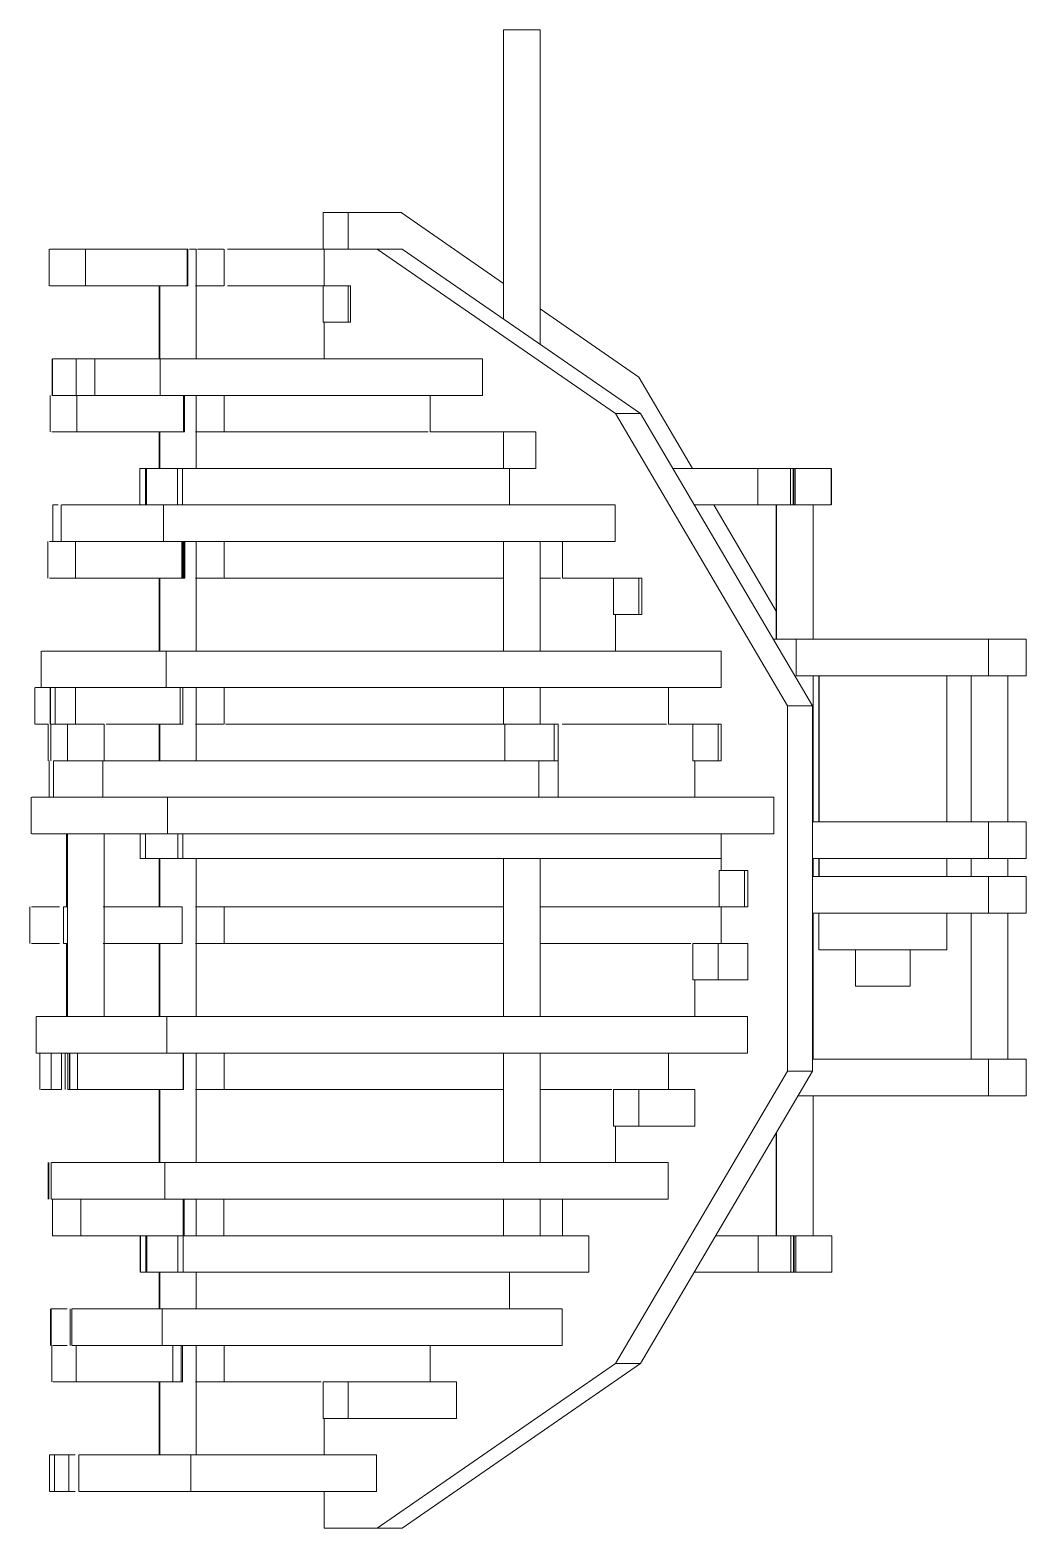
# Model space of a CAD drawing. Header units: inches. Extents: x 0 to 44.3, y 0 to 33.7.
# Drawn here: x 24.782 to 26.487, y 14.031 to 16.593 of the extents above; entities that cross this region are included whole.
import ezdxf

# ---------------------------------------------------------------- set-up
doc = ezdxf.new("R2010")
doc.units = ezdxf.units.IN
doc.header["$MEASUREMENT"] = 0

msp = doc.modelspace()

# ---------------------------------------------------------------- linework, layer by layer
at = {"color": 7, "linetype": 'Continuous', "lineweight": 15}
for p, q in [((25.5923, 16.5934), (25.5923, 16.0988)), ((25.6402, 16.5934), (25.5923, 16.5934)), ((25.6548, 16.5934), (25.6402, 16.5934)), ((25.6548, 16.0558), (25.6548, 16.5934)), ((25.3265, 16.2809), (25.2834, 16.2809)), ((25.2834, 16.2809), (25.2834, 16.2184)), ((25.3265, 16.2809), (25.3265, 16.2184)), ((25.417, 16.2809), (25.3265, 16.2809)), ((25.5923, 16.1597), (25.417, 16.2809)), ((24.8145, 16.2184), (24.8145, 16.1559)), ((24.8768, 16.1559), (24.8768, 16.2184)), ((25.0507, 16.1559), (25.0507, 16.2184)), ((25.052, 16.1559), (25.052, 16.2184)), ((25.0662, 16.2184), (25.0548, 16.2184)), ((25.0662, 16.0309), (25.0662, 16.2184)), ((25.1138, 16.1559), (25.1138, 16.2184)), ((25.2852, 16.2184), (25.2834, 16.2184)), ((25.2852, 16.1559), (25.2852, 16.2184)), ((25.2852, 16.2184), (25.3758, 16.2184)), ((25.3758, 16.2184), (25.7837, 15.9372)), ((25.4189, 16.2184), (25.3758, 16.2184)), ((25.4189, 16.2184), (25.8268, 15.9372)), ((25.0025, 16.1559), (25.0025, 16.0309)), ((25.0037, 16.1559), (25.0037, 16.0309)), ((25.2852, 16.1559), (25.2834, 16.1559)), ((25.2834, 16.1559), (25.2834, 16.0934)), ((25.3305, 16.1559), (25.2852, 16.1559)), ((25.3265, 16.1559), (25.3265, 16.0934)), ((25.3305, 16.0934), (25.3305, 16.1559)), ((25.2852, 16.0934), (25.2834, 16.0934)), ((25.2852, 16.0309), (25.2852, 16.0934)), ((25.2852, 16.0934), (25.3305, 16.0934)), ((25.8238, 15.9997), (25.6548, 16.1165)), ((24.8196, 16.0309), (24.8196, 15.9684)), ((24.8202, 16.0309), (24.8202, 15.9684)), ((24.8607, 16.0309), (24.8607, 15.9684)), ((24.8928, 16.0309), (24.8928, 15.9684)), ((25.0043, 16.0309), (25.0043, 15.9684)), ((25.5561, 16.0309), (25.5561, 15.9684)), ((25.9156, 15.8434), (25.8238, 15.9997)), ((24.8162, 15.9684), (24.8162, 15.9059)), ((24.8621, 15.9059), (24.8621, 15.9684)), ((25.0443, 15.9059), (25.0443, 15.9684)), ((25.0448, 15.9059), (25.0448, 15.9684)), ((25.0459, 15.9059), (25.0459, 15.9684)), ((25.0662, 15.8434), (25.0662, 15.9684)), ((25.1141, 15.9059), (25.1141, 15.9684)), ((25.4665, 15.9059), (25.4665, 15.9684)), ((25.7837, 15.9372), (26.0783, 15.4372)), ((25.8268, 15.9372), (25.7837, 15.9372)), ((25.8268, 15.9372), (26.1213, 15.4372)), ((25.0025, 15.9059), (25.0025, 15.8434)), ((25.0037, 15.9059), (25.0037, 15.8434)), ((25.6477, 15.9059), (25.4665, 15.9059)), ((25.5923, 15.9059), (25.5923, 15.8434)), ((25.6477, 15.8434), (25.6477, 15.9059)), ((24.9699, 15.8434), (24.9699, 15.7809)), ((24.9792, 15.8434), (24.9792, 15.7809)), ((24.9793, 15.8434), (24.9793, 15.7809)), ((24.981, 15.8434), (24.981, 15.7809)), ((25.0342, 15.8434), (25.0342, 15.7809)), ((25.0429, 15.8434), (25.0429, 15.7809)), ((25.0429, 15.8434), (25.6024, 15.8434)), ((25.6024, 15.7809), (25.6024, 15.8434)), ((25.6024, 15.8434), (25.6477, 15.8434)), ((25.882, 15.8434), (26.0274, 15.8434)), ((26.0274, 15.8434), (26.0274, 15.7809)), ((26.0832, 15.8434), (26.0832, 15.7809)), ((26.0877, 15.8434), (26.0877, 15.7809)), ((26.0889, 15.8434), (26.0889, 15.7809)), ((26.0889, 15.8434), (26.0915, 15.8434)), ((26.122, 15.8434), (26.0912, 15.8434)), ((26.0915, 15.8434), (26.0915, 15.7809)), ((26.1532, 15.8434), (26.1532, 15.7809)), ((26.1536, 15.8434), (26.1536, 15.7809)), ((24.8208, 15.7809), (24.8208, 15.7184)), ((24.8208, 15.7809), (24.8297, 15.7809)), ((24.8352, 15.7809), (24.8352, 15.7184)), ((25.01, 15.7809), (25.01, 15.7184)), ((25.7831, 15.7809), (25.7831, 15.7184)), ((25.9188, 15.7809), (26.0274, 15.7809)), ((26.0591, 15.5994), (25.9524, 15.7809)), ((26.0591, 15.7809), (26.0591, 15.5514)), ((26.0595, 15.7809), (26.0595, 15.5514)), ((26.0889, 15.7809), (26.0915, 15.7809)), ((26.122, 15.5514), (26.122, 15.7809)), ((24.8124, 15.7184), (24.8124, 15.6559)), ((24.8595, 15.6559), (24.8595, 15.7184)), ((25.0415, 15.6559), (25.0415, 15.7184)), ((25.0433, 15.6559), (25.0433, 15.7184)), ((25.0452, 15.6559), (25.0452, 15.7184)), ((25.0467, 15.6559), (25.0467, 15.7184)), ((25.0662, 15.5309), (25.0662, 15.7184)), ((25.1139, 15.6559), (25.1139, 15.7184)), ((25.5923, 15.7184), (25.5923, 15.5309)), ((25.6548, 15.5309), (25.6548, 15.7184)), ((25.6931, 15.6559), (25.6931, 15.7184)), ((25.0025, 15.6559), (25.0025, 15.5309)), ((25.0037, 15.6559), (25.0037, 15.5309)), ((25.0452, 15.6559), (25.0433, 15.6559)), ((25.829, 15.6559), (25.6931, 15.6559)), ((25.7807, 15.6559), (25.7807, 15.5934)), ((25.8238, 15.6559), (25.8238, 15.5934)), ((25.829, 15.5934), (25.829, 15.6559)), ((25.7837, 15.5934), (25.7807, 15.5934)), ((25.7837, 15.5309), (25.7837, 15.5934)), ((25.7837, 15.5934), (25.829, 15.5934)), ((24.8008, 15.5309), (24.8008, 15.4684)), ((25.0146, 15.5309), (25.0146, 15.4684)), ((25.9645, 15.5309), (25.9645, 15.4684)), ((26.0929, 15.5514), (26.0929, 15.4889)), ((26.0929, 15.5514), (26.4224, 15.5514)), ((26.4329, 15.5514), (26.4224, 15.5514)), ((26.4224, 15.5514), (26.4224, 15.4889)), ((26.4866, 15.5514), (26.4866, 15.4889)), ((26.0929, 15.4889), (26.4224, 15.4889)), ((26.122, 15.2389), (26.122, 15.4889)), ((26.132, 15.2389), (26.132, 15.4889)), ((26.1324, 15.2389), (26.1324, 15.4889)), ((26.3512, 15.2389), (26.3512, 15.4889)), ((26.3924, 15.4889), (26.3924, 15.2389)), ((26.3929, 15.4889), (26.3929, 15.2389)), ((26.4554, 15.2389), (26.4554, 15.4889)), ((24.79, 15.4684), (24.79, 15.4059)), ((24.8163, 15.4059), (24.8163, 15.4684)), ((24.8169, 15.4059), (24.8169, 15.4684)), ((24.8246, 15.4684), (24.8246, 15.4059)), ((24.8595, 15.4059), (24.8595, 15.4684)), ((25.0386, 15.4684), (25.0211, 15.4684)), ((25.0386, 15.4059), (25.0386, 15.4684)), ((25.0432, 15.4059), (25.0432, 15.4684)), ((25.0662, 15.3434), (25.0662, 15.4684)), ((25.1138, 15.4059), (25.1138, 15.4684)), ((25.5923, 15.4684), (25.5923, 15.4059)), ((25.6548, 15.4059), (25.6548, 15.4684)), ((25.8744, 15.4059), (25.8744, 15.4684)), ((26.0783, 15.4372), (26.0783, 14.8122)), ((26.1213, 15.4372), (26.0783, 15.4372)), ((26.1213, 15.4372), (26.1213, 14.8122)), ((24.8129, 15.4059), (24.8129, 15.3434)), ((24.8217, 15.4059), (24.8169, 15.4059)), ((24.8173, 15.4059), (24.8173, 15.3434)), ((24.846, 15.4059), (24.846, 15.3434)), ((24.846, 15.4059), (24.9085, 15.4059)), ((24.9085, 15.3434), (24.9085, 15.4059)), ((25.0025, 15.4059), (25.0025, 15.3434)), ((25.0037, 15.4059), (25.0037, 15.3434)), ((25.1163, 15.4059), (25.5945, 15.4059)), ((25.5945, 15.4059), (25.5945, 15.3434)), ((25.6788, 15.4059), (25.6788, 15.3434)), ((25.686, 15.3434), (25.686, 15.4059)), ((25.965, 15.4059), (25.8744, 15.4059)), ((25.9163, 15.4059), (25.9163, 15.3434)), ((25.9594, 15.4059), (25.9594, 15.3434)), ((25.965, 15.3434), (25.965, 15.4059)), ((24.8147, 15.3434), (24.8147, 15.2809)), ((24.822, 15.3434), (24.822, 15.2809)), ((24.9065, 15.3434), (24.9065, 15.2809)), ((24.9065, 15.3434), (25.6528, 15.3434)), ((25.6528, 15.3434), (25.6528, 15.2809)), ((25.6788, 15.3434), (25.6812, 15.3434)), ((25.686, 15.2809), (25.686, 15.3434)), ((25.9197, 15.3434), (25.9163, 15.3434)), ((25.9197, 15.2809), (25.9197, 15.3434)), ((25.9197, 15.3434), (25.965, 15.3434)), ((24.7839, 15.2809), (24.7839, 15.2184)), ((25.0169, 15.2809), (25.0169, 15.2184)), ((26.0551, 15.2809), (26.0551, 15.2184)), ((26.1213, 15.2389), (26.4224, 15.2389)), ((26.4224, 15.2389), (26.4224, 15.1764)), ((26.4866, 15.2389), (26.4866, 15.1764)), ((24.8442, 15.2184), (24.8442, 15.0934)), ((24.846, 15.2184), (24.846, 14.9059)), ((24.9085, 14.9059), (24.9085, 15.2184)), ((24.97, 15.2184), (24.97, 15.1764)), ((24.9702, 15.2184), (24.9702, 15.1764)), ((25.0434, 15.2184), (25.0434, 15.1764)), ((25.965, 15.1559), (25.965, 15.2184)), ((25.0025, 15.1764), (25.0025, 15.0934)), ((25.0037, 15.1764), (25.0037, 15.0934)), ((25.0434, 15.1764), (25.965, 15.1764)), ((25.0662, 14.9059), (25.0662, 15.1764)), ((25.5923, 15.1764), (25.5923, 14.9059)), ((25.6548, 14.9059), (25.6548, 15.1764)), ((26.1213, 15.1764), (26.4224, 15.1764)), ((26.122, 15.1452), (26.122, 15.1764)), ((26.1319, 15.1452), (26.1319, 15.1764)), ((26.1325, 15.1452), (26.1325, 15.1764)), ((26.3512, 15.1764), (26.3512, 15.1452)), ((26.3924, 15.1764), (26.3924, 15.1452)), ((26.3929, 15.1764), (26.3929, 15.1452)), ((26.4554, 15.1452), (26.4554, 15.1764)), ((25.965, 15.1559), (25.9615, 15.1559)), ((25.9615, 15.1559), (25.9615, 15.0934)), ((26.0103, 15.1559), (25.965, 15.1559)), ((26.0046, 15.1559), (26.0046, 15.0934)), ((26.0103, 15.0934), (26.0103, 15.1559)), ((26.1213, 15.1452), (26.4224, 15.1452)), ((26.4224, 15.1452), (26.4224, 15.0827)), ((26.4866, 15.1452), (26.4866, 15.0827)), ((24.7816, 15.0934), (24.7816, 15.0309)), ((24.8388, 15.0309), (24.8388, 15.0934)), ((25.0419, 15.0309), (25.0419, 15.0934)), ((25.114, 15.0309), (25.114, 15.0934)), ((25.965, 15.0934), (25.9615, 15.0934)), ((25.965, 15.0309), (25.965, 15.0934)), ((25.965, 15.0934), (26.0103, 15.0934)), ((26.1213, 15.0827), (26.4224, 15.0827)), ((26.122, 14.8327), (26.122, 15.0827)), ((26.1321, 15.0827), (26.1321, 15.0202)), ((26.3509, 15.0202), (26.3509, 15.0827)), ((26.3924, 15.0827), (26.3924, 14.8327)), ((26.3929, 15.0827), (26.3929, 14.8327)), ((26.4554, 14.8327), (26.4554, 15.0827)), ((24.8442, 15.0309), (24.8442, 14.9059)), ((25.0025, 15.0309), (25.0025, 14.9059)), ((25.0037, 15.0309), (25.0037, 14.9059)), ((25.9594, 15.0309), (25.9163, 15.0309)), ((25.9163, 15.0309), (25.9163, 14.9684)), ((25.9594, 15.0309), (25.9594, 14.9684)), ((25.965, 15.0309), (25.9594, 15.0309)), ((26.0103, 15.0309), (25.965, 15.0309)), ((26.0103, 14.9684), (26.0103, 15.0309)), ((26.3509, 15.0202), (26.1321, 15.0202)), ((26.1946, 15.0202), (26.1946, 14.9577)), ((26.2884, 14.9577), (26.2884, 15.0202)), ((25.9197, 14.9684), (25.9163, 14.9684)), ((25.9197, 14.9059), (25.9197, 14.9684)), ((25.9197, 14.9684), (26.0103, 14.9684)), ((26.2884, 14.9577), (26.1946, 14.9577)), ((24.7923, 14.9059), (24.7923, 14.8434)), ((25.0157, 14.9059), (25.0157, 14.8434)), ((26.0098, 14.9059), (26.0098, 14.8434)), ((24.7986, 14.8434), (24.7986, 14.7809)), ((24.818, 14.7809), (24.818, 14.8434)), ((24.8181, 14.7809), (24.8181, 14.8434)), ((24.8357, 14.7809), (24.8357, 14.8434)), ((24.8419, 14.8434), (24.8419, 14.7809)), ((24.8463, 14.7809), (24.8463, 14.8434)), ((24.8495, 14.7809), (24.8495, 14.8434)), ((24.8498, 14.7809), (24.8498, 14.8434)), ((24.8629, 14.7809), (24.8629, 14.8434)), ((25.0439, 14.7809), (25.0439, 14.8434)), ((25.0443, 14.7809), (25.0443, 14.8434)), ((25.0662, 14.6559), (25.0662, 14.8434)), ((25.1139, 14.7809), (25.1139, 14.8434)), ((25.5923, 14.8434), (25.5923, 14.6559)), ((25.6548, 14.6559), (25.6548, 14.8434)), ((25.8744, 14.7809), (25.8744, 14.8434)), ((26.0783, 14.8122), (25.7837, 14.3122)), ((26.1213, 14.8122), (25.8268, 14.3122)), ((26.1213, 14.8122), (26.0783, 14.8122)), ((26.1213, 14.8327), (26.4224, 14.8327)), ((26.4224, 14.8327), (26.4224, 14.7702)), ((26.4866, 14.8327), (26.4866, 14.7702)), ((25.0025, 14.7809), (25.0025, 14.6559)), ((25.0037, 14.7809), (25.0037, 14.6559)), ((25.0443, 14.7809), (25.0439, 14.7809)), ((25.8238, 14.7809), (25.7807, 14.7809)), ((25.7807, 14.7809), (25.7807, 14.7184)), ((25.8238, 14.7809), (25.8238, 14.7184)), ((25.8744, 14.7809), (25.8238, 14.7809)), ((25.9197, 14.7809), (25.8744, 14.7809)), ((25.9197, 14.7184), (25.9197, 14.7809)), ((26.0966, 14.7702), (26.4224, 14.7702)), ((26.122, 14.5309), (26.122, 14.7702)), ((26.4329, 14.7702), (26.4224, 14.7702)), ((25.7837, 14.7184), (25.7807, 14.7184)), ((25.7837, 14.6559), (25.7837, 14.7184)), ((25.7837, 14.7184), (25.9197, 14.7184)), ((26.0591, 14.7064), (26.0591, 14.5309)), ((26.0595, 14.7072), (26.0595, 14.5309)), ((24.8127, 14.6559), (24.8127, 14.5934)), ((24.8137, 14.6559), (24.8137, 14.5934)), ((24.818, 14.6559), (24.818, 14.5934)), ((25.0123, 14.6559), (25.0123, 14.5934)), ((25.8738, 14.6559), (25.8738, 14.5934)), ((24.8204, 14.5309), (24.8204, 14.5934)), ((24.8685, 14.5309), (24.8685, 14.5934)), ((25.0436, 14.5309), (25.0436, 14.5934)), ((25.0453, 14.5309), (25.0453, 14.5934)), ((25.0662, 14.5309), (25.0662, 14.5934)), ((25.1136, 14.5309), (25.1136, 14.5934)), ((25.5923, 14.5934), (25.5923, 14.5309)), ((25.6548, 14.5309), (25.6548, 14.5934)), ((25.6931, 14.5309), (25.6931, 14.5934)), ((24.9704, 14.5309), (24.9704, 14.4684)), ((24.9706, 14.5309), (24.9706, 14.4684)), ((24.9799, 14.5309), (24.9799, 14.4684)), ((24.9801, 14.5309), (24.9801, 14.4684)), ((24.9817, 14.5309), (24.9817, 14.4684)), ((25.0349, 14.5309), (25.0349, 14.4684)), ((25.0437, 14.5309), (25.0437, 14.4684)), ((25.0453, 14.5309), (25.6931, 14.5309)), ((25.7384, 14.5309), (25.6931, 14.5309)), ((25.7384, 14.4684), (25.7384, 14.5309)), ((25.9556, 14.5309), (26.0282, 14.5309)), ((26.0282, 14.5309), (26.0282, 14.4684)), ((26.0283, 14.5309), (26.0283, 14.4684)), ((26.0842, 14.5309), (26.0842, 14.4684)), ((26.0887, 14.5309), (26.0887, 14.4684)), ((26.0899, 14.5309), (26.0899, 14.4684)), ((26.0899, 14.5309), (26.0925, 14.5309)), ((26.0925, 14.5309), (26.0925, 14.4684)), ((26.1541, 14.5309), (26.1541, 14.4684)), ((25.0025, 14.4684), (25.0025, 14.4059)), ((25.0037, 14.4684), (25.0037, 14.4059)), ((25.0437, 14.4684), (25.6024, 14.4684)), ((25.0662, 14.4059), (25.0662, 14.4684)), ((25.6024, 14.4059), (25.6024, 14.4684)), ((25.6024, 14.4684), (25.7384, 14.4684)), ((25.9188, 14.4684), (26.0282, 14.4684)), ((26.0899, 14.4684), (26.0925, 14.4684)), ((26.1058, 14.4684), (26.0925, 14.4684)), ((26.122, 14.4684), (26.1215, 14.4684)), ((24.8165, 14.4059), (24.8165, 14.3434)), ((24.8179, 14.4059), (24.8179, 14.3434)), ((24.8506, 14.4059), (24.8506, 14.3434)), ((24.8533, 14.4059), (24.8533, 14.3434)), ((25.0077, 14.4059), (25.0077, 14.3434)), ((25.6923, 14.4059), (25.6923, 14.3434)), ((24.8192, 14.3434), (24.8192, 14.2809)), ((24.8608, 14.2809), (24.8608, 14.3434)), ((25.0263, 14.2809), (25.0263, 14.3434)), ((25.0402, 14.2809), (25.0402, 14.3434)), ((25.0429, 14.2809), (25.0429, 14.3434)), ((25.0662, 14.1559), (25.0662, 14.3434)), ((25.114, 14.2809), (25.114, 14.3434)), ((25.4665, 14.2809), (25.4665, 14.3434)), ((25.7837, 14.3122), (25.3758, 14.0309)), ((25.8268, 14.3122), (25.4189, 14.0309)), ((25.8268, 14.3122), (25.7837, 14.3122)), ((25.0025, 14.2809), (25.0025, 14.1559)), ((25.0037, 14.2809), (25.0037, 14.1559)), ((25.3265, 14.2809), (25.2834, 14.2809)), ((25.2834, 14.2809), (25.2834, 14.2184)), ((25.3265, 14.2809), (25.3265, 14.2184)), ((25.4665, 14.2809), (25.3265, 14.2809)), ((25.5118, 14.2809), (25.4665, 14.2809)), ((25.5118, 14.2184), (25.5118, 14.2809)), ((25.2852, 14.2184), (25.2834, 14.2184)), ((25.2852, 14.1559), (25.2852, 14.2184)), ((25.2852, 14.2184), (25.5118, 14.2184)), ((24.8148, 14.1559), (24.8148, 14.0934)), ((24.8235, 14.1559), (24.8235, 14.0934)), ((24.848, 14.1559), (24.848, 14.0934)), ((24.848, 14.1559), (24.8592, 14.1559)), ((24.865, 14.1559), (24.865, 14.0934)), ((25.0567, 14.1559), (25.0567, 14.0934)), ((25.3745, 14.1559), (25.3745, 14.0934)), ((24.848, 14.0934), (24.8592, 14.0934)), ((25.2852, 14.0309), (25.2852, 14.0934)), ((25.3758, 14.0309), (25.2852, 14.0309)), ((25.4189, 14.0309), (25.3758, 14.0309))]:
    msp.add_line(p, q, dxfattribs=at)
at = {"color": 8, "linetype": 'Continuous', "lineweight": 15}
for p, q in [((24.9796, 15.2184), (24.9796, 15.1764)), ((25.0346, 15.2184), (25.0346, 15.1764))]:
    msp.add_line(p, q, dxfattribs=at)
at = {"color": 7, "linetype": 'Continuous', "lineweight": 15}
for points, knots in [([(24.8768, 16.2184), (24.8633, 16.2184), (24.8366, 16.2184), (24.8169, 16.2184), (24.8158, 16.2184), (24.8154, 16.2184)], [0, 0, 0, 0, 0.387401, 0.761319, 1, 1, 1, 1]), ([(25.0507, 16.2184), (25.0431, 16.2184), (25.0282, 16.2184), (24.9963, 16.2184), (24.9592, 16.2184), (24.9169, 16.2184), (24.8904, 16.2184), (24.8768, 16.2184)], [0, 0, 0, 0, 0.1909401, 0.375712, 0.5585728, 0.7753594, 1, 1, 1, 1]), ([(25.052, 16.2184), (25.0518, 16.2184), (25.0513, 16.2184), (25.0509, 16.2184), (25.0507, 16.2184)], [0, 0, 0, 0, 0.5605384, 1, 1, 1, 1]), ([(25.1131, 16.2184), (25.1123, 16.2184), (25.1106, 16.2184), (25.0935, 16.2184), (25.0759, 16.2184), (25.0683, 16.2184)], [0, 0, 0, 0, 0.342357, 0.715537, 1, 1, 1, 1]), ([(25.2834, 16.2184), (25.2784, 16.2184), (25.2618, 16.2184), (25.226, 16.2184), (25.1788, 16.2184), (25.1407, 16.2184), (25.1229, 16.2184), (25.1196, 16.2184)], [0, 0, 0, 0, 0.111505, 0.370526, 0.626767, 0.930304, 1, 1, 1, 1]), ([(24.8768, 16.1559), (24.8633, 16.1559), (24.8366, 16.1559), (24.8169, 16.1559), (24.8158, 16.1559), (24.8154, 16.1559)], [0, 0, 0, 0, 0.387401, 0.761319, 1, 1, 1, 1]), ([(25.0507, 16.1559), (25.0431, 16.1559), (25.0282, 16.1559), (24.9963, 16.1559), (24.9592, 16.1559), (24.9169, 16.1559), (24.8904, 16.1559), (24.8768, 16.1559)], [0, 0, 0, 0, 0.19094, 0.375712, 0.558573, 0.775359, 1, 1, 1, 1]), ([(25.052, 16.1559), (25.0518, 16.1559), (25.0513, 16.1559), (25.0509, 16.1559), (25.0507, 16.1559)], [0, 0, 0, 0, 0.560538, 1, 1, 1, 1]), ([(25.1131, 16.1559), (25.1123, 16.1559), (25.1108, 16.1559), (25.0926, 16.1559), (25.0763, 16.1559), (25.066, 16.1559), (25.065, 16.1559)], [0, 0, 0, 0, 0.3305854, 0.6909339, 0.9712225, 1, 1, 1, 1]), ([(25.2834, 16.1559), (25.2784, 16.1559), (25.2618, 16.1559), (25.226, 16.1559), (25.1788, 16.1559), (25.1407, 16.1559), (25.1229, 16.1559), (25.1196, 16.1559)], [0, 0, 0, 0, 0.111505, 0.370526, 0.626767, 0.930304, 1, 1, 1, 1]), ([(24.8202, 16.0309), (24.8266, 16.0309), (24.8375, 16.0309), (24.8561, 16.0309), (24.8637, 16.0309)], [0, 0, 0, 0, 0.595222, 1, 1, 1, 1]), ([(24.8611, 16.0309), (24.8619, 16.0309), (24.8641, 16.0309), (24.8818, 16.0309), (24.8928, 16.0309)], [0, 0, 0, 0, 0.376705, 1, 1, 1, 1]), ([(24.8928, 16.0309), (24.899, 16.0309), (24.9115, 16.0309), (24.9462, 16.0309), (24.9821, 16.0309), (25.0043, 16.0309)], [0, 0, 0, 0, 0.274232, 0.55191, 1, 1, 1, 1]), ([(25.0043, 16.0309), (25.0268, 16.0309), (25.071, 16.0309), (25.1496, 16.0309), (25.2318, 16.0309), (25.3171, 16.0309), (25.4024, 16.0309), (25.4855, 16.0309), (25.5324, 16.0309), (25.5561, 16.0309)], [0, 0, 0, 0, 0.144661, 0.284995, 0.423134, 0.560479, 0.704647, 0.850476, 1, 1, 1, 1]), ([(24.8621, 15.9684), (24.8533, 15.9684), (24.8358, 15.9684), (24.8188, 15.9684), (24.8188, 15.9684), (24.8189, 15.9684)], [0, 0, 0, 0, 0.339066, 0.664705, 1, 1, 1, 1]), ([(24.8611, 15.9684), (24.8619, 15.9684), (24.8641, 15.9684), (24.8818, 15.9684), (24.8928, 15.9684)], [0, 0, 0, 0, 0.376705, 1, 1, 1, 1]), ([(24.8928, 15.9684), (24.899, 15.9684), (24.9115, 15.9684), (24.9462, 15.9684), (24.9821, 15.9684), (25.0043, 15.9684)], [0, 0, 0, 0, 0.274232, 0.55191, 1, 1, 1, 1]), ([(25.0043, 15.9684), (25.0268, 15.9684), (25.071, 15.9684), (25.1496, 15.9684), (25.2318, 15.9684), (25.3171, 15.9684), (25.4024, 15.9684), (25.4855, 15.9684), (25.5324, 15.9684), (25.5561, 15.9684)], [0, 0, 0, 0, 0.144661, 0.284995, 0.423134, 0.560479, 0.704647, 0.850476, 1, 1, 1, 1]), ([(24.8621, 15.9059), (24.8533, 15.9059), (24.8358, 15.9059), (24.8188, 15.9059), (24.8188, 15.9059), (24.8189, 15.9059)], [0, 0, 0, 0, 0.339066, 0.664705, 1, 1, 1, 1]), ([(25.0443, 15.9059), (25.0349, 15.9059), (25.0164, 15.9059), (24.9809, 15.9059), (24.9417, 15.9059), (24.8992, 15.9059), (24.8747, 15.9059), (24.8621, 15.9059)], [0, 0, 0, 0, 0.18765, 0.370375, 0.552935, 0.771653, 1, 1, 1, 1]), ([(25.0448, 15.9059), (25.0447, 15.9059), (25.0445, 15.9059), (25.0443, 15.9059), (25.0443, 15.9059)], [0, 0, 0, 0, 0.560117, 1, 1, 1, 1]), ([(25.0459, 15.9059), (25.0457, 15.9059), (25.0453, 15.9059), (25.0449, 15.9059), (25.0448, 15.9059)], [0, 0, 0, 0, 0.506259, 1, 1, 1, 1]), ([(25.1134, 15.9059), (25.1126, 15.9059), (25.1111, 15.9059), (25.0929, 15.9059), (25.0764, 15.9059), (25.066, 15.9059), (25.065, 15.9059)], [0, 0, 0, 0, 0.329693, 0.689079, 0.968618, 1, 1, 1, 1]), ([(25.4632, 15.9059), (25.4439, 15.9059), (25.3988, 15.9059), (25.3225, 15.9059), (25.24, 15.9059), (25.1675, 15.9059), (25.1296, 15.9059), (25.1141, 15.9059)], [0, 0, 0, 0, 0.162393, 0.3791, 0.606952, 0.838213, 1, 1, 1, 1]), ([(24.9699, 15.8434), (24.9704, 15.8434), (24.9714, 15.8434), (24.9768, 15.8434), (24.9792, 15.8434)], [0, 0, 0, 0, 0.567344, 1, 1, 1, 1]), ([(24.9793, 15.8434), (24.9797, 15.8434), (24.9802, 15.8434), (24.9808, 15.8434), (24.981, 15.8434)], [0, 0, 0, 0, 0.566749, 1, 1, 1, 1]), ([(24.981, 15.8434), (24.9846, 15.8434), (24.9918, 15.8434), (25.0097, 15.8434), (25.0248, 15.8434), (25.0342, 15.8434)], [0, 0, 0, 0, 0.27516, 0.55204, 1, 1, 1, 1]), ([(25.0342, 15.8434), (25.0358, 15.8434), (25.0388, 15.8434), (25.0417, 15.8434), (25.0429, 15.8434)], [0, 0, 0, 0, 0.56451, 1, 1, 1, 1]), ([(26.0274, 15.8434), (26.0284, 15.8434), (26.0305, 15.8434), (26.0451, 15.8434), (26.0632, 15.8434), (26.0765, 15.8434), (26.0832, 15.8434)], [0, 0, 0, 0, 0.285517, 0.561018, 0.777941, 1, 1, 1, 1]), ([(26.0832, 15.8434), (26.084, 15.8434), (26.0855, 15.8434), (26.087, 15.8434), (26.0877, 15.8434)], [0, 0, 0, 0, 0.556356, 1, 1, 1, 1]), ([(26.0877, 15.8434), (26.088, 15.8434), (26.0884, 15.8434), (26.0888, 15.8434), (26.0888, 15.8434)], [0, 0, 0, 0, 0.883858, 1, 1, 1, 1]), ([(26.0905, 15.8434), (26.0998, 15.8434), (26.1183, 15.8434), (26.1387, 15.8434), (26.151, 15.8434), (26.1525, 15.8434), (26.1532, 15.8434)], [0, 0, 0, 0, 0.283145, 0.557338, 0.774642, 1, 1, 1, 1]), ([(24.837, 15.7809), (24.8365, 15.7809), (24.8347, 15.7809), (24.8478, 15.7809), (24.8784, 15.7809), (24.9303, 15.7809), (24.9832, 15.7809), (25.01, 15.7809)], [0, 0, 0, 0, 0.0745528, 0.2825032, 0.4917827, 0.742096, 1, 1, 1, 1]), ([(25.01, 15.7809), (25.0351, 15.7809), (25.0845, 15.7809), (25.1703, 15.7809), (25.2604, 15.7809), (25.3536, 15.7809), (25.447, 15.7809), (25.5388, 15.7809), (25.6267, 15.7809), (25.7104, 15.7809), (25.7586, 15.7809), (25.7831, 15.7809)], [0, 0, 0, 0, 0.11606, 0.229009, 0.340096, 0.450206, 0.55998, 0.667995, 0.776778, 0.887088, 1, 1, 1, 1]), ([(26.0274, 15.7809), (26.0284, 15.7809), (26.0305, 15.7809), (26.0451, 15.7809), (26.0632, 15.7809), (26.0765, 15.7809), (26.0832, 15.7809)], [0, 0, 0, 0, 0.285517, 0.561018, 0.777941, 1, 1, 1, 1]), ([(26.0832, 15.7809), (26.084, 15.7809), (26.0855, 15.7809), (26.087, 15.7809), (26.0877, 15.7809)], [0, 0, 0, 0, 0.556356, 1, 1, 1, 1]), ([(26.0877, 15.7809), (26.088, 15.7809), (26.0884, 15.7809), (26.0888, 15.7809), (26.0888, 15.7809)], [0, 0, 0, 0, 0.883858, 1, 1, 1, 1]), ([(26.0905, 15.7809), (26.0998, 15.7809), (26.1183, 15.7809), (26.1387, 15.7809), (26.151, 15.7809), (26.1525, 15.7809), (26.1532, 15.7809)], [0, 0, 0, 0, 0.283145, 0.557338, 0.774642, 1, 1, 1, 1]), ([(24.8352, 15.7184), (24.8349, 15.7184), (24.8266, 15.7184), (24.8159, 15.7184), (24.8152, 15.7184), (24.8148, 15.7184)], [0, 0, 0, 0, 0.01573, 0.482001, 1, 1, 1, 1]), ([(24.837, 15.7184), (24.8365, 15.7184), (24.8347, 15.7184), (24.8478, 15.7184), (24.8784, 15.7184), (24.9303, 15.7184), (24.9832, 15.7184), (25.01, 15.7184)], [0, 0, 0, 0, 0.074553, 0.282503, 0.491783, 0.742096, 1, 1, 1, 1]), ([(25.01, 15.7184), (25.0351, 15.7184), (25.0845, 15.7184), (25.1703, 15.7184), (25.2604, 15.7184), (25.3536, 15.7184), (25.447, 15.7184), (25.5388, 15.7184), (25.6267, 15.7184), (25.7104, 15.7184), (25.7586, 15.7184), (25.7831, 15.7184)], [0, 0, 0, 0, 0.11606, 0.229009, 0.340096, 0.450206, 0.55998, 0.667995, 0.776778, 0.887088, 1, 1, 1, 1]), ([(24.8595, 15.6559), (24.8506, 15.6559), (24.8332, 15.6559), (24.8155, 15.6559), (24.815, 15.6559), (24.8148, 15.6559)], [0, 0, 0, 0, 0.330248, 0.647525, 1, 1, 1, 1]), ([(25.0415, 15.6559), (25.0323, 15.6559), (25.014, 15.6559), (24.9786, 15.6559), (24.9394, 15.6559), (24.8968, 15.6559), (24.8721, 15.6559), (24.8595, 15.6559)], [0, 0, 0, 0, 0.18765, 0.370375, 0.552935, 0.771653, 1, 1, 1, 1]), ([(25.0433, 15.6559), (25.043, 15.6559), (25.0424, 15.6559), (25.0418, 15.6559), (25.0415, 15.6559)], [0, 0, 0, 0, 0.560587, 1, 1, 1, 1]), ([(25.0467, 15.6559), (25.0464, 15.6559), (25.0459, 15.6559), (25.0455, 15.6559), (25.0452, 15.6559)], [0, 0, 0, 0, 0.501985, 1, 1, 1, 1]), ([(25.1131, 15.6559), (25.1124, 15.6559), (25.1109, 15.6559), (25.0927, 15.6559), (25.0763, 15.6559), (25.066, 15.6559), (25.065, 15.6559)], [0, 0, 0, 0, 0.330389, 0.690511, 0.970625, 1, 1, 1, 1]), ([(25.5923, 15.6559), (25.5871, 15.6559), (25.5552, 15.6559), (25.4921, 15.6559), (25.4064, 15.6559), (25.3215, 15.6559), (25.2402, 15.6559), (25.1692, 15.6559), (25.1305, 15.6559), (25.1139, 15.6559)], [0, 0, 0, 0, 0.0325916, 0.2011596, 0.369315, 0.5349346, 0.7019943, 0.8718468, 1, 1, 1, 1]), ([(25.6898, 15.6559), (25.6796, 15.6559), (25.6685, 15.6559), (25.6558, 15.6559), (25.6548, 15.6559)], [0, 0, 0, 0, 0.915435, 1, 1, 1, 1]), ([(24.8025, 15.5309), (24.802, 15.5309), (24.8004, 15.5309), (24.8123, 15.5309), (24.8384, 15.5309), (24.8811, 15.5309), (24.9389, 15.5309), (24.9891, 15.5309), (25.0146, 15.5309)], [0, 0, 0, 0, 0.065054, 0.242955, 0.421664, 0.610668, 0.802837, 1, 1, 1, 1]), ([(25.0146, 15.5309), (25.0454, 15.5309), (25.1062, 15.5309), (25.2119, 15.5309), (25.3227, 15.5309), (25.4374, 15.5309), (25.5524, 15.5309), (25.6652, 15.5309), (25.7731, 15.5309), (25.8757, 15.5309), (25.9346, 15.5309), (25.9645, 15.5309)], [0, 0, 0, 0, 0.116017, 0.228912, 0.339949, 0.450017, 0.559759, 0.667761, 0.776561, 0.886938, 1, 1, 1, 1]), ([(26.054, 15.5514), (26.0594, 15.5514), (26.0711, 15.5514), (26.0852, 15.5514), (26.0929, 15.5514)], [0, 0, 0, 0, 0.457648, 1, 1, 1, 1]), ([(26.4224, 15.5514), (26.432, 15.5514), (26.4508, 15.5514), (26.4717, 15.5514), (26.4844, 15.5514), (26.4859, 15.5514), (26.4866, 15.5514)], [0, 0, 0, 0, 0.283704, 0.557917, 0.775026, 1, 1, 1, 1]), ([(26.4224, 15.4889), (26.432, 15.4889), (26.4508, 15.4889), (26.4717, 15.4889), (26.4844, 15.4889), (26.4859, 15.4889), (26.4866, 15.4889)], [0, 0, 0, 0, 0.283704, 0.557917, 0.775026, 1, 1, 1, 1]), ([(24.813, 15.4684), (24.806, 15.4684), (24.7922, 15.4684), (24.7915, 15.4684), (24.7912, 15.4684)], [0, 0, 0, 0, 0.505801, 1, 1, 1, 1]), ([(24.8025, 15.4684), (24.802, 15.4684), (24.8004, 15.4684), (24.8123, 15.4684), (24.8384, 15.4684), (24.8811, 15.4684), (24.9389, 15.4684), (24.9891, 15.4684), (25.0146, 15.4684)], [0, 0, 0, 0, 0.0650539, 0.2429552, 0.4216638, 0.6106678, 0.8028367, 1, 1, 1, 1]), ([(25.0146, 15.4684), (25.0454, 15.4684), (25.1062, 15.4684), (25.2119, 15.4684), (25.3227, 15.4684), (25.4374, 15.4684), (25.5524, 15.4684), (25.6652, 15.4684), (25.7731, 15.4684), (25.8757, 15.4684), (25.9346, 15.4684), (25.9645, 15.4684)], [0, 0, 0, 0, 0.116017, 0.228912, 0.339949, 0.450017, 0.559759, 0.667761, 0.776561, 0.886938, 1, 1, 1, 1]), ([(24.8129, 15.4059), (24.806, 15.4059), (24.7922, 15.4059), (24.7915, 15.4059), (24.7912, 15.4059)], [0, 0, 0, 0, 0.5043516, 1, 1, 1, 1]), ([(24.8173, 15.4059), (24.8211, 15.4059), (24.828, 15.4059), (24.8407, 15.4059), (24.8464, 15.4059)], [0, 0, 0, 0, 0.550205, 1, 1, 1, 1]), ([(24.8595, 15.4059), (24.8512, 15.4059), (24.835, 15.4059), (24.825, 15.4059), (24.8254, 15.4059), (24.8255, 15.4059)], [0, 0, 0, 0, 0.420437, 0.823752, 1, 1, 1, 1]), ([(25.0386, 15.4059), (25.0283, 15.4059), (25.008, 15.4059), (24.9719, 15.4059), (24.9388, 15.4059), (24.9198, 15.4059), (24.9121, 15.4059)], [0, 0, 0, 0, 0.275739, 0.544892, 0.813992, 1, 1, 1, 1]), ([(25.0432, 15.4059), (25.0425, 15.4059), (25.041, 15.4059), (25.0394, 15.4059), (25.0386, 15.4059)], [0, 0, 0, 0, 0.492689, 1, 1, 1, 1]), ([(25.1131, 15.4059), (25.1123, 15.4059), (25.1108, 15.4059), (25.0926, 15.4059), (25.0762, 15.4059), (25.066, 15.4059), (25.065, 15.4059)], [0, 0, 0, 0, 0.330655, 0.691095, 0.971455, 1, 1, 1, 1]), ([(25.5945, 15.4059), (25.6033, 15.4059), (25.6206, 15.4059), (25.6463, 15.4059), (25.6667, 15.4059), (25.6748, 15.4059), (25.6788, 15.4059)], [0, 0, 0, 0, 0.283701, 0.557917, 0.775029, 1, 1, 1, 1]), ([(25.6788, 15.4059), (25.6831, 15.4059), (25.6877, 15.4059), (25.6857, 15.4059), (25.6856, 15.4059)], [0, 0, 0, 0, 0.926115, 1, 1, 1, 1]), ([(25.8711, 15.4059), (25.8663, 15.4059), (25.8355, 15.4059), (25.7752, 15.4059), (25.7174, 15.4059), (25.6925, 15.4059)], [0, 0, 0, 0, 0.094596, 0.610596, 1, 1, 1, 1]), ([(24.822, 15.3434), (24.8274, 15.3434), (24.8381, 15.3434), (24.8624, 15.3434), (24.8862, 15.3434), (24.8996, 15.3434), (24.9065, 15.3434)], [0, 0, 0, 0, 0.283684, 0.557895, 0.775014, 1, 1, 1, 1]), ([(25.6463, 15.3434), (25.6467, 15.3434), (25.6541, 15.3434), (25.6666, 15.3434), (25.6747, 15.3434), (25.6788, 15.3434)], [0, 0, 0, 0, 0.028348, 0.505536, 1, 1, 1, 1]), ([(25.6528, 15.3434), (25.6603, 15.3434), (25.6752, 15.3434), (25.6854, 15.3434), (25.6852, 15.3434), (25.6851, 15.3434)], [0, 0, 0, 0, 0.411216, 0.808701, 1, 1, 1, 1]), ([(24.7864, 15.2809), (24.7857, 15.2809), (24.7828, 15.2809), (24.8, 15.2809), (24.8335, 15.2809), (24.8801, 15.2809), (24.9401, 15.2809), (24.9911, 15.2809), (25.0169, 15.2809)], [0, 0, 0, 0, 0.0702859, 0.2898736, 0.4635038, 0.6389227, 0.8172555, 1, 1, 1, 1]), ([(25.0169, 15.2809), (25.0506, 15.2809), (25.117, 15.2809), (25.2326, 15.2809), (25.3538, 15.2809), (25.4793, 15.2809), (25.6049, 15.2809), (25.7282, 15.2809), (25.8462, 15.2809), (25.9583, 15.2809), (26.0226, 15.2809), (26.0551, 15.2809)], [0, 0, 0, 0, 0.116003, 0.22888, 0.339898, 0.449949, 0.559677, 0.667672, 0.776476, 0.886879, 1, 1, 1, 1]), ([(26.4224, 15.2389), (26.432, 15.2389), (26.4508, 15.2389), (26.4717, 15.2389), (26.4844, 15.2389), (26.4859, 15.2389), (26.4866, 15.2389)], [0, 0, 0, 0, 0.283731, 0.557909, 0.775, 1, 1, 1, 1]), ([(24.7864, 15.2184), (24.7857, 15.2184), (24.7828, 15.2184), (24.8, 15.2184), (24.8335, 15.2184), (24.8801, 15.2184), (24.9401, 15.2184), (24.9911, 15.2184), (25.0169, 15.2184)], [0, 0, 0, 0, 0.070286, 0.289874, 0.463504, 0.638923, 0.817255, 1, 1, 1, 1]), ([(25.0169, 15.2184), (25.0506, 15.2184), (25.117, 15.2184), (25.2326, 15.2184), (25.3538, 15.2184), (25.4793, 15.2184), (25.6049, 15.2184), (25.7282, 15.2184), (25.8462, 15.2184), (25.9583, 15.2184), (26.0226, 15.2184), (26.0551, 15.2184)], [0, 0, 0, 0, 0.116003, 0.22888, 0.339898, 0.449949, 0.559677, 0.667672, 0.776476, 0.886879, 1, 1, 1, 1]), ([(24.9702, 15.1764), (24.9708, 15.1764), (24.9717, 15.1764), (24.9772, 15.1764), (24.9796, 15.1764)], [0, 0, 0, 0, 0.567343, 1, 1, 1, 1]), ([(24.9796, 15.1764), (24.9831, 15.1764), (24.9903, 15.1764), (25.0088, 15.1764), (25.0248, 15.1764), (25.0346, 15.1764)], [0, 0, 0, 0, 0.275882, 0.552665, 1, 1, 1, 1]), ([(25.0346, 15.1764), (25.0363, 15.1764), (25.0392, 15.1764), (25.0421, 15.1764), (25.0434, 15.1764)], [0, 0, 0, 0, 0.564493, 1, 1, 1, 1]), ([(26.4224, 15.1764), (26.432, 15.1764), (26.4508, 15.1764), (26.4717, 15.1764), (26.4844, 15.1764), (26.4859, 15.1764), (26.4866, 15.1764)], [0, 0, 0, 0, 0.283731, 0.557909, 0.775, 1, 1, 1, 1]), ([(26.4224, 15.1452), (26.432, 15.1452), (26.4508, 15.1452), (26.4717, 15.1452), (26.4844, 15.1452), (26.4859, 15.1452), (26.4866, 15.1452)], [0, 0, 0, 0, 0.283704, 0.557917, 0.775026, 1, 1, 1, 1]), ([(24.8323, 15.0934), (24.8264, 15.0934), (24.8027, 15.0934), (24.785, 15.0934), (24.7843, 15.0934), (24.7841, 15.0934)], [0, 0, 0, 0, 0.163551, 0.658015, 1, 1, 1, 1]), ([(24.846, 15.0934), (24.8457, 15.0934), (24.8411, 15.0934), (24.8399, 15.0934), (24.8388, 15.0934)], [0, 0, 0, 0, 0.0706009, 1, 1, 1, 1]), ([(25.0419, 15.0934), (25.0306, 15.0934), (25.0083, 15.0934), (24.9704, 15.0934), (24.935, 15.0934), (24.9155, 15.0934), (24.9067, 15.0934)], [0, 0, 0, 0, 0.266993, 0.527092, 0.787586, 1, 1, 1, 1]), ([(25.1133, 15.0934), (25.1126, 15.0934), (25.111, 15.0934), (25.0927, 15.0934), (25.0763, 15.0934), (25.066, 15.0934), (25.065, 15.0934)], [0, 0, 0, 0, 0.3308846, 0.6904361, 0.9701046, 1, 1, 1, 1]), ([(25.5923, 15.0934), (25.5574, 15.0934), (25.4873, 15.0934), (25.3821, 15.0934), (25.2804, 15.0934), (25.1887, 15.0934), (25.1376, 15.0934), (25.114, 15.0934)], [0, 0, 0, 0, 0.201473, 0.405596, 0.611495, 0.820837, 1, 1, 1, 1]), ([(25.9615, 15.0934), (25.9408, 15.0934), (25.8931, 15.0934), (25.8042, 15.0934), (25.7216, 15.0934), (25.6703, 15.0934), (25.6548, 15.0934)], [0, 0, 0, 0, 0.241604, 0.556233, 0.865695, 1, 1, 1, 1]), ([(26.4224, 15.0827), (26.432, 15.0827), (26.4508, 15.0827), (26.4717, 15.0827), (26.4844, 15.0827), (26.4859, 15.0827), (26.4866, 15.0827)], [0, 0, 0, 0, 0.283704, 0.557917, 0.775026, 1, 1, 1, 1]), ([(24.8323, 15.0309), (24.8264, 15.0309), (24.8027, 15.0309), (24.785, 15.0309), (24.7843, 15.0309), (24.7841, 15.0309)], [0, 0, 0, 0, 0.1635507, 0.6580148, 1, 1, 1, 1]), ([(24.846, 15.0309), (24.8457, 15.0309), (24.8411, 15.0309), (24.8399, 15.0309), (24.8388, 15.0309)], [0, 0, 0, 0, 0.0706009, 1, 1, 1, 1]), ([(25.0419, 15.0309), (25.0306, 15.0309), (25.0083, 15.0309), (24.9704, 15.0309), (24.935, 15.0309), (24.9155, 15.0309), (24.9067, 15.0309)], [0, 0, 0, 0, 0.266993, 0.527092, 0.787586, 1, 1, 1, 1]), ([(25.1133, 15.0309), (25.1126, 15.0309), (25.111, 15.0309), (25.0927, 15.0309), (25.0763, 15.0309), (25.066, 15.0309), (25.065, 15.0309)], [0, 0, 0, 0, 0.330885, 0.690436, 0.970105, 1, 1, 1, 1]), ([(25.5923, 15.0309), (25.5574, 15.0309), (25.4873, 15.0309), (25.3821, 15.0309), (25.2804, 15.0309), (25.1887, 15.0309), (25.1376, 15.0309), (25.114, 15.0309)], [0, 0, 0, 0, 0.201473, 0.405596, 0.611495, 0.820837, 1, 1, 1, 1]), ([(25.913, 15.0309), (25.9079, 15.0309), (25.8754, 15.0309), (25.8038, 15.0309), (25.7216, 15.0309), (25.6703, 15.0309), (25.6548, 15.0309)], [0, 0, 0, 0, 0.0714627, 0.4566763, 0.835564, 1, 1, 1, 1]), ([(24.7935, 14.9059), (24.7931, 14.9059), (24.7907, 14.9059), (24.8018, 14.9059), (24.8278, 14.9059), (24.8726, 14.9059), (24.9342, 14.9059), (24.9883, 14.9059), (25.0157, 14.9059)], [0, 0, 0, 0, 0.035359, 0.218982, 0.40336, 0.598308, 0.796526, 1, 1, 1, 1]), ([(25.0157, 14.9059), (25.048, 14.9059), (25.1116, 14.9059), (25.2223, 14.9059), (25.3383, 14.9059), (25.4584, 14.9059), (25.5787, 14.9059), (25.6967, 14.9059), (25.8097, 14.9059), (25.917, 14.9059), (25.9786, 14.9059), (26.0098, 14.9059)], [0, 0, 0, 0, 0.1160084, 0.2288931, 0.3399192, 0.4499777, 0.5597135, 0.6677133, 0.7765162, 0.886908, 1, 1, 1, 1]), ([(24.7935, 14.8434), (24.7931, 14.8434), (24.7907, 14.8434), (24.8018, 14.8434), (24.8278, 14.8434), (24.8726, 14.8434), (24.9342, 14.8434), (24.9883, 14.8434), (25.0157, 14.8434)], [0, 0, 0, 0, 0.035359, 0.218982, 0.40336, 0.598308, 0.796526, 1, 1, 1, 1]), ([(25.0157, 14.8434), (25.048, 14.8434), (25.1116, 14.8434), (25.2223, 14.8434), (25.3383, 14.8434), (25.4584, 14.8434), (25.5787, 14.8434), (25.6967, 14.8434), (25.8097, 14.8434), (25.917, 14.8434), (25.9786, 14.8434), (26.0098, 14.8434)], [0, 0, 0, 0, 0.116008, 0.228893, 0.339919, 0.449978, 0.559714, 0.667713, 0.776516, 0.886908, 1, 1, 1, 1]), ([(26.4224, 14.8327), (26.432, 14.8327), (26.4508, 14.8327), (26.4717, 14.8327), (26.4844, 14.8327), (26.4859, 14.8327), (26.4866, 14.8327)], [0, 0, 0, 0, 0.283704, 0.557917, 0.775026, 1, 1, 1, 1]), ([(24.818, 14.7809), (24.8111, 14.7809), (24.7998, 14.7809), (24.8001, 14.7809), (24.8002, 14.7809)], [0, 0, 0, 0, 0.605683, 1, 1, 1, 1]), ([(24.8181, 14.7809), (24.8181, 14.7809), (24.818, 14.7809), (24.818, 14.7809), (24.818, 14.7809)], [0, 0, 0, 0, 0.561073, 1, 1, 1, 1]), ([(24.8357, 14.7809), (24.832, 14.7809), (24.8255, 14.7809), (24.8203, 14.7809), (24.8181, 14.7809)], [0, 0, 0, 0, 0.560683, 1, 1, 1, 1]), ([(24.8489, 14.7809), (24.8485, 14.7809), (24.8476, 14.7809), (24.8467, 14.7809), (24.8463, 14.7809)], [0, 0, 0, 0, 0.473873, 1, 1, 1, 1]), ([(24.8498, 14.7809), (24.8497, 14.7809), (24.8496, 14.7809), (24.8495, 14.7809), (24.8495, 14.7809)], [0, 0, 0, 0, 0.5613348, 1, 1, 1, 1]), ([(24.8629, 14.7809), (24.8601, 14.7809), (24.8553, 14.7809), (24.8514, 14.7809), (24.8498, 14.7809)], [0, 0, 0, 0, 0.564675, 1, 1, 1, 1]), ([(25.0439, 14.7809), (25.0328, 14.7809), (25.0109, 14.7809), (24.9728, 14.7809), (24.9333, 14.7809), (24.8933, 14.7809), (24.8732, 14.7809), (24.8629, 14.7809)], [0, 0, 0, 0, 0.1881239, 0.3708898, 0.5533283, 0.7718354, 1, 1, 1, 1]), ([(25.1132, 14.7809), (25.1125, 14.7809), (25.1109, 14.7809), (25.0927, 14.7809), (25.0763, 14.7809), (25.066, 14.7809), (25.065, 14.7809)], [0, 0, 0, 0, 0.3301813, 0.6901203, 0.9700911, 1, 1, 1, 1]), ([(25.5923, 14.7809), (25.5761, 14.7809), (25.5284, 14.7809), (25.4472, 14.7809), (25.3519, 14.7809), (25.2603, 14.7809), (25.179, 14.7809), (25.134, 14.7809), (25.1139, 14.7809)], [0, 0, 0, 0, 0.096184, 0.28418, 0.46934, 0.65611, 0.846002, 1, 1, 1, 1]), ([(25.7774, 14.7809), (25.762, 14.7809), (25.7239, 14.7809), (25.6806, 14.7809), (25.6548, 14.7809)], [0, 0, 0, 0, 0.4041643, 1, 1, 1, 1]), ([(26.4224, 14.7702), (26.432, 14.7702), (26.4508, 14.7702), (26.4717, 14.7702), (26.4844, 14.7702), (26.4859, 14.7702), (26.4866, 14.7702)], [0, 0, 0, 0, 0.283704, 0.557917, 0.775026, 1, 1, 1, 1]), ([(24.8194, 14.6559), (24.8189, 14.6559), (24.816, 14.6559), (24.8292, 14.6559), (24.8575, 14.6559), (24.8997, 14.6559), (24.9493, 14.6559), (24.9911, 14.6559), (25.0123, 14.6559)], [0, 0, 0, 0, 0.0389998, 0.2548933, 0.4720596, 0.644704, 0.8202058, 1, 1, 1, 1]), ([(25.0123, 14.6559), (25.0402, 14.6559), (25.0953, 14.6559), (25.1911, 14.6559), (25.2916, 14.6559), (25.3955, 14.6559), (25.4997, 14.6559), (25.602, 14.6559), (25.6999, 14.6559), (25.7931, 14.6559), (25.8467, 14.6559), (25.8738, 14.6559)], [0, 0, 0, 0, 0.116035, 0.228956, 0.340017, 0.450107, 0.559865, 0.667873, 0.776664, 0.887009, 1, 1, 1, 1]), ([(24.8194, 14.5934), (24.8189, 14.5934), (24.816, 14.5934), (24.8292, 14.5934), (24.8575, 14.5934), (24.8997, 14.5934), (24.9493, 14.5934), (24.9911, 14.5934), (25.0123, 14.5934)], [0, 0, 0, 0, 0.039, 0.254893, 0.47206, 0.644704, 0.820206, 1, 1, 1, 1]), ([(25.0123, 14.5934), (25.0402, 14.5934), (25.0953, 14.5934), (25.1911, 14.5934), (25.2916, 14.5934), (25.3955, 14.5934), (25.4997, 14.5934), (25.602, 14.5934), (25.6999, 14.5934), (25.7931, 14.5934), (25.8467, 14.5934), (25.8738, 14.5934)], [0, 0, 0, 0, 0.116035, 0.228956, 0.340017, 0.450107, 0.559865, 0.667873, 0.776664, 0.887009, 1, 1, 1, 1]), ([(24.8685, 14.5309), (24.8607, 14.5309), (24.8452, 14.5309), (24.8263, 14.5309), (24.8226, 14.5309), (24.8204, 14.5309)], [0, 0, 0, 0, 0.291098, 0.57156, 1, 1, 1, 1]), ([(25.0436, 14.5309), (25.0293, 14.5309), (25.0008, 14.5309), (24.9502, 14.5309), (24.9043, 14.5309), (24.8806, 14.5309), (24.8685, 14.5309)], [0, 0, 0, 0, 0.277052, 0.55072, 0.77057, 1, 1, 1, 1]), ([(25.0453, 14.5309), (25.045, 14.5309), (25.0444, 14.5309), (25.0439, 14.5309), (25.0436, 14.5309)], [0, 0, 0, 0, 0.492462, 1, 1, 1, 1]), ([(26.0283, 14.5309), (26.0293, 14.5309), (26.0314, 14.5309), (26.0461, 14.5309), (26.0642, 14.5309), (26.0775, 14.5309), (26.0842, 14.5309)], [0, 0, 0, 0, 0.285517, 0.561018, 0.777941, 1, 1, 1, 1]), ([(26.0842, 14.5309), (26.085, 14.5309), (26.0865, 14.5309), (26.088, 14.5309), (26.0887, 14.5309)], [0, 0, 0, 0, 0.556356, 1, 1, 1, 1]), ([(26.0887, 14.5309), (26.089, 14.5309), (26.0894, 14.5309), (26.0898, 14.5309), (26.0898, 14.5309)], [0, 0, 0, 0, 0.883729, 1, 1, 1, 1]), ([(26.0915, 14.5309), (26.1008, 14.5309), (26.1193, 14.5309), (26.1396, 14.5309), (26.1519, 14.5309), (26.1534, 14.5309), (26.1541, 14.5309)], [0, 0, 0, 0, 0.283145, 0.557338, 0.774642, 1, 1, 1, 1]), ([(24.9706, 14.4684), (24.9711, 14.4684), (24.972, 14.4684), (24.9775, 14.4684), (24.9799, 14.4684)], [0, 0, 0, 0, 0.5673441, 1, 1, 1, 1]), ([(24.9801, 14.4684), (24.9804, 14.4684), (24.9809, 14.4684), (24.9815, 14.4684), (24.9817, 14.4684)], [0, 0, 0, 0, 0.566749, 1, 1, 1, 1]), ([(24.9817, 14.4684), (24.9853, 14.4684), (24.9925, 14.4684), (25.0104, 14.4684), (25.0256, 14.4684), (25.0349, 14.4684)], [0, 0, 0, 0, 0.27516, 0.55204, 1, 1, 1, 1]), ([(25.0349, 14.4684), (25.0366, 14.4684), (25.0395, 14.4684), (25.0424, 14.4684), (25.0437, 14.4684)], [0, 0, 0, 0, 0.56451, 1, 1, 1, 1]), ([(26.0283, 14.4684), (26.0293, 14.4684), (26.0314, 14.4684), (26.0461, 14.4684), (26.0642, 14.4684), (26.0775, 14.4684), (26.0842, 14.4684)], [0, 0, 0, 0, 0.285517, 0.561018, 0.777941, 1, 1, 1, 1]), ([(26.0842, 14.4684), (26.085, 14.4684), (26.0865, 14.4684), (26.088, 14.4684), (26.0887, 14.4684)], [0, 0, 0, 0, 0.556356, 1, 1, 1, 1]), ([(26.0887, 14.4684), (26.089, 14.4684), (26.0894, 14.4684), (26.0898, 14.4684), (26.0898, 14.4684)], [0, 0, 0, 0, 0.883729, 1, 1, 1, 1]), ([(26.0915, 14.4684), (26.1008, 14.4684), (26.1193, 14.4684), (26.1396, 14.4684), (26.1519, 14.4684), (26.1534, 14.4684), (26.1541, 14.4684)], [0, 0, 0, 0, 0.283145, 0.557338, 0.774642, 1, 1, 1, 1]), ([(24.8179, 14.4059), (24.8251, 14.4059), (24.8328, 14.4059), (24.8445, 14.4059), (24.8454, 14.4059)], [0, 0, 0, 0, 0.926968, 1, 1, 1, 1]), ([(24.8533, 14.4059), (24.8574, 14.4059), (24.8655, 14.4059), (24.9019, 14.4059), (24.9492, 14.4059), (24.988, 14.4059), (25.0077, 14.4059)], [0, 0, 0, 0, 0.274135, 0.550883, 0.772436, 1, 1, 1, 1]), ([(25.0077, 14.4059), (25.0356, 14.4059), (25.0906, 14.4059), (25.1884, 14.4059), (25.2906, 14.4059), (25.3875, 14.4059), (25.4755, 14.4059), (25.5535, 14.4059), (25.6277, 14.4059), (25.6706, 14.4059), (25.6923, 14.4059)], [0, 0, 0, 0, 0.144526, 0.284715, 0.422723, 0.55996, 0.668023, 0.776836, 0.887145, 1, 1, 1, 1]), ([(24.8454, 14.3434), (24.8432, 14.3434), (24.8338, 14.3434), (24.8225, 14.3434), (24.8215, 14.3434), (24.821, 14.3434)], [0, 0, 0, 0, 0.121356, 0.522746, 1, 1, 1, 1]), ([(24.8533, 14.3434), (24.8574, 14.3434), (24.8655, 14.3434), (24.9019, 14.3434), (24.9492, 14.3434), (24.988, 14.3434), (25.0077, 14.3434)], [0, 0, 0, 0, 0.274135, 0.550883, 0.772436, 1, 1, 1, 1]), ([(25.0077, 14.3434), (25.0356, 14.3434), (25.0906, 14.3434), (25.1884, 14.3434), (25.2906, 14.3434), (25.3875, 14.3434), (25.4755, 14.3434), (25.5535, 14.3434), (25.6277, 14.3434), (25.6706, 14.3434), (25.6923, 14.3434)], [0, 0, 0, 0, 0.144526, 0.284715, 0.422723, 0.55996, 0.668023, 0.776836, 0.887145, 1, 1, 1, 1]), ([(24.8608, 14.2809), (24.8531, 14.2809), (24.8379, 14.2809), (24.8222, 14.2809), (24.8214, 14.2809), (24.821, 14.2809)], [0, 0, 0, 0, 0.321905, 0.631678, 1, 1, 1, 1]), ([(25.0263, 14.2809), (25.0116, 14.2809), (24.9822, 14.2809), (24.9347, 14.2809), (24.8926, 14.2809), (24.8716, 14.2809), (24.8608, 14.2809)], [0, 0, 0, 0, 0.275469, 0.549644, 0.770131, 1, 1, 1, 1]), ([(25.0402, 14.2809), (25.0379, 14.2809), (25.033, 14.2809), (25.0286, 14.2809), (25.0263, 14.2809)], [0, 0, 0, 0, 0.4732207, 1, 1, 1, 1]), ([(25.0429, 14.2809), (25.0424, 14.2809), (25.0415, 14.2809), (25.0406, 14.2809), (25.0402, 14.2809)], [0, 0, 0, 0, 0.560483, 1, 1, 1, 1]), ([(25.1133, 14.2809), (25.1125, 14.2809), (25.111, 14.2809), (25.0928, 14.2809), (25.0764, 14.2809), (25.066, 14.2809), (25.065, 14.2809)], [0, 0, 0, 0, 0.33005, 0.689802, 0.969626, 1, 1, 1, 1]), ([(25.2801, 14.2809), (25.2744, 14.2809), (25.2475, 14.2809), (25.1998, 14.2809), (25.1485, 14.2809), (25.1229, 14.2809), (25.114, 14.2809)], [0, 0, 0, 0, 0.095843, 0.449838, 0.809132, 1, 1, 1, 1]), ([(24.8158, 14.1559), (24.8155, 14.1559), (24.8137, 14.1559), (24.819, 14.1559), (24.8235, 14.1559)], [0, 0, 0, 0, 0.162009, 1, 1, 1, 1]), ([(24.8235, 14.1559), (24.8284, 14.1559), (24.8369, 14.1559), (24.8447, 14.1559), (24.848, 14.1559)], [0, 0, 0, 0, 0.580401, 1, 1, 1, 1]), ([(24.8665, 14.1559), (24.8661, 14.1559), (24.8644, 14.1559), (24.8745, 14.1559), (24.8955, 14.1559), (24.9321, 14.1559), (24.9854, 14.1559), (25.0329, 14.1559), (25.0567, 14.1559)], [0, 0, 0, 0, 0.049795, 0.201155, 0.351155, 0.503923, 0.750814, 1, 1, 1, 1]), ([(25.0567, 14.1559), (25.076, 14.1559), (25.1142, 14.1559), (25.1772, 14.1559), (25.2437, 14.1559), (25.313, 14.1559), (25.3539, 14.1559), (25.3745, 14.1559)], [0, 0, 0, 0, 0.187705, 0.372793, 0.557254, 0.775985, 1, 1, 1, 1]), ([(24.8158, 14.0934), (24.8155, 14.0934), (24.8137, 14.0934), (24.819, 14.0934), (24.8235, 14.0934)], [0, 0, 0, 0, 0.162009, 1, 1, 1, 1]), ([(24.8235, 14.0934), (24.8284, 14.0934), (24.8369, 14.0934), (24.8447, 14.0934), (24.848, 14.0934)], [0, 0, 0, 0, 0.580401, 1, 1, 1, 1]), ([(24.8665, 14.0934), (24.8661, 14.0934), (24.8644, 14.0934), (24.8745, 14.0934), (24.8955, 14.0934), (24.9321, 14.0934), (24.9854, 14.0934), (25.0329, 14.0934), (25.0567, 14.0934)], [0, 0, 0, 0, 0.049795, 0.201155, 0.351155, 0.503923, 0.750814, 1, 1, 1, 1]), ([(25.0567, 14.0934), (25.076, 14.0934), (25.1142, 14.0934), (25.1772, 14.0934), (25.2437, 14.0934), (25.313, 14.0934), (25.3539, 14.0934), (25.3745, 14.0934)], [0, 0, 0, 0, 0.187705, 0.372793, 0.557254, 0.775985, 1, 1, 1, 1])]:
    msp.add_open_spline(points, degree=3, knots=knots, dxfattribs=at)

doc.saveas('drawing.dxf')
